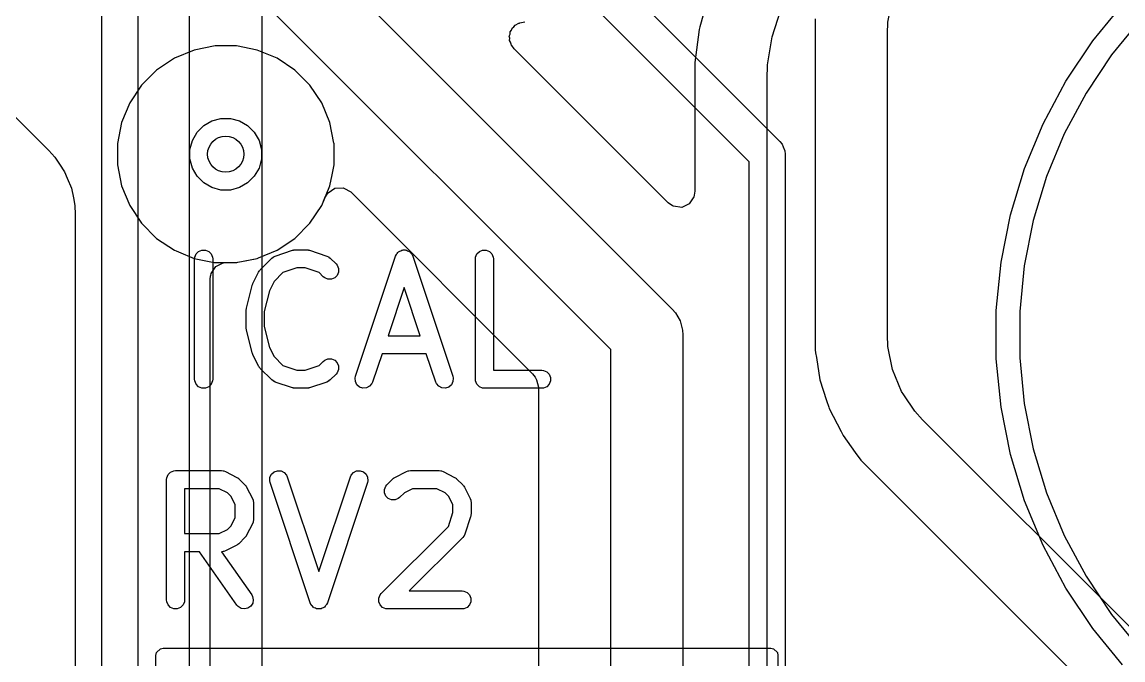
# Model space of a CAD drawing. Header units: inches. Extents: x 1.3 to 5.24, y -7.03 to -1.12.
# Drawn here: x 2.394 to 2.7543, y -4.1222 to -3.9134 of the extents above; entities that cross this region are included whole.
import ezdxf

# ---------------------------------------------------------------- set-up
doc = ezdxf.new("R2010")
doc.units = ezdxf.units.IN
doc.header["$MEASUREMENT"] = 0
for name, color, linetype, true_color in [('B.Cu', 153, 'CONTINUOUS', 0x4d7fc4), ('F.Cu', 13, 'CONTINUOUS', 0xc83434), ('F.Silkscreen', 41, 'CONTINUOUS', 0xf2eda1), ('In1.Cu', 91, 'CONTINUOUS', 0x7fc87f), ('In2.Cu', 33, 'CONTINUOUS', 0xce7d2c)]:
    doc.layers.add(name, color=color, linetype=linetype, true_color=true_color)

msp = doc.modelspace()

# ---------------------------------------------------------------- linework, layer by layer
at = {"layer": 'B.Cu', "linetype": 'CONTINUOUS'}
for p, q in [((2.67735, -3.91346), (2.67886, -3.90589)), ((2.65352, -3.91236), (2.65352, -4.02071)), ((2.67717, -3.91732), (2.67735, -3.91346)), ((2.67717, -4.01575), (2.67717, -3.91732)), ((2.45029, -3.9226), (2.44384, -3.92527)), ((2.45714, -3.92124), (2.45029, -3.9226)), ((2.45029, -3.9226), (2.45029, -3.9226)), ((2.45029, -3.9226), (2.45029, -3.9226)), ((2.46412, -3.92124), (2.45714, -3.92124)), ((2.45714, -3.92124), (2.45714, -3.92124)), ((2.45714, -3.92124), (2.45714, -3.92124)), ((2.47097, -3.9226), (2.46412, -3.92124)), ((2.46412, -3.92124), (2.46412, -3.92124)), ((2.46412, -3.92124), (2.46412, -3.92124)), ((2.47742, -3.92527), (2.47097, -3.9226)), ((2.47097, -3.9226), (2.47097, -3.9226)), ((2.47097, -3.9226), (2.47097, -3.9226)), ((2.44384, -3.92528), (2.43803, -3.92915)), ((2.44384, -3.92527), (2.44384, -3.92528)), ((2.44384, -3.92528), (2.44384, -3.92528)), ((2.47742, -3.92528), (2.47742, -3.92528)), ((2.47742, -3.92528), (2.47742, -3.92527)), ((2.48323, -3.92915), (2.47742, -3.92528)), ((2.47742, -3.92528), (2.47742, -3.92528)), ((2.47742, -3.92528), (2.47742, -3.92528)), ((2.43803, -3.92916), (2.43309, -3.93409)), ((2.43803, -3.92915), (2.43803, -3.92915)), ((2.43803, -3.92915), (2.43803, -3.92916)), ((2.48323, -3.92916), (2.48323, -3.92915)), ((2.48323, -3.92915), (2.48323, -3.92915)), ((2.48817, -3.93409), (2.48323, -3.92916)), ((2.43309, -3.93409), (2.42921, -3.9399)), ((2.43309, -3.93409), (2.43309, -3.93409)), ((2.43309, -3.93409), (2.43309, -3.93409)), ((2.49205, -3.9399), (2.48817, -3.93409)), ((2.48817, -3.93409), (2.48817, -3.93409)), ((2.48817, -3.93409), (2.48817, -3.93409)), ((2.42921, -3.9399), (2.42654, -3.94635)), ((2.42921, -3.9399), (2.42921, -3.9399)), ((2.42921, -3.9399), (2.42921, -3.9399)), ((2.49472, -3.94635), (2.49205, -3.9399)), ((2.49205, -3.9399), (2.49205, -3.9399)), ((2.42654, -3.94635), (2.42518, -3.9532)), ((2.42654, -3.94635), (2.42654, -3.94635)), ((2.42654, -3.94635), (2.42654, -3.94635)), ((2.45126, -3.9495), (2.45344, -3.94732)), ((2.45344, -3.94732), (2.45611, -3.94578)), ((2.45611, -3.94578), (2.45909, -3.94498)), ((2.45909, -3.94498), (2.46217, -3.94498)), ((2.46217, -3.94498), (2.46515, -3.94578)), ((2.46515, -3.94578), (2.46782, -3.94732)), ((2.46782, -3.94732), (2.47, -3.9495)), ((2.49607, -3.95312), (2.49472, -3.94635)), ((2.49472, -3.94635), (2.49472, -3.94635)), ((2.44972, -3.95217), (2.45126, -3.9495)), ((2.47, -3.9495), (2.47154, -3.95217)), ((2.42518, -3.9532), (2.42518, -3.96019)), ((2.44892, -3.95515), (2.44972, -3.95217)), ((2.44892, -3.95823), (2.44892, -3.95515)), ((2.47154, -3.95217), (2.47234, -3.95515)), ((2.47234, -3.95515), (2.47234, -3.95823)), ((2.49608, -3.95319), (2.49607, -3.95312)), ((2.49608, -3.96018), (2.49608, -3.95319)), ((2.44972, -3.96121), (2.44892, -3.95823)), ((2.47234, -3.95823), (2.47154, -3.96121)), ((2.42518, -3.96019), (2.42654, -3.96703)), ((2.45126, -3.96388), (2.44972, -3.96121)), ((2.47154, -3.96121), (2.47, -3.96388)), ((2.49543, -3.96346), (2.49608, -3.96018)), ((2.49608, -3.96018), (2.49608, -3.96018)), ((2.45344, -3.96606), (2.45126, -3.96388)), ((2.45611, -3.9676), (2.45344, -3.96606)), ((2.46782, -3.96606), (2.46515, -3.9676)), ((2.47, -3.96388), (2.46782, -3.96606)), ((2.49472, -3.96703), (2.49543, -3.96346)), ((2.42654, -3.96703), (2.42654, -3.96703)), ((2.42654, -3.96703), (2.42654, -3.96703)), ((2.42654, -3.96703), (2.42921, -3.97349)), ((2.45909, -3.9684), (2.45611, -3.9676)), ((2.46217, -3.9684), (2.45909, -3.9684)), ((2.46515, -3.9676), (2.46217, -3.9684)), ((2.49205, -3.97349), (2.49472, -3.96703)), ((2.42921, -3.97349), (2.42921, -3.97349)), ((2.42921, -3.97349), (2.42921, -3.97349)), ((2.42921, -3.97349), (2.43309, -3.97929)), ((2.48817, -3.97929), (2.49205, -3.97349)), ((2.43309, -3.97929), (2.43309, -3.97929)), ((2.43309, -3.97929), (2.43309, -3.97929)), ((2.43309, -3.97929), (2.43803, -3.98423)), ((2.48323, -3.98423), (2.48817, -3.97929)), ((2.43803, -3.98423), (2.43803, -3.98423)), ((2.43803, -3.98423), (2.43803, -3.98423)), ((2.43803, -3.98423), (2.44384, -3.98811)), ((2.47742, -3.98811), (2.48323, -3.98423)), ((2.44384, -3.98811), (2.44384, -3.98811)), ((2.44384, -3.98811), (2.4444, -3.98835)), ((2.47141, -3.9906), (2.47742, -3.98811)), ((2.47742, -3.98811), (2.47742, -3.98811)), ((2.47742, -3.98811), (2.47742, -3.98811)), ((2.4444, -3.98835), (2.44515, -3.98865)), ((2.44515, -3.98865), (2.44515, -3.98865)), ((2.44515, -3.98865), (2.44517, -3.98866)), ((2.44517, -3.98866), (2.45029, -3.99078)), ((2.45029, -3.99078), (2.45029, -3.99078)), ((2.45029, -3.99078), (2.45029, -3.99078)), ((2.45029, -3.99078), (2.45684, -3.99209)), ((2.46459, -3.99205), (2.46684, -3.99161)), ((2.46684, -3.99161), (2.47097, -3.99078)), ((2.47097, -3.99078), (2.4711, -3.99073)), ((2.47097, -3.99078), (2.47097, -3.99078)), ((2.47097, -3.99078), (2.47097, -3.99078)), ((2.47097, -3.99078), (2.47097, -3.99078)), ((2.4711, -3.99073), (2.47141, -3.9906)), ((2.47141, -3.9906), (2.47141, -3.9906)), ((2.45684, -3.99209), (2.45695, -3.99211)), ((2.45695, -3.99211), (2.45714, -3.99215)), ((2.45714, -3.99215), (2.46412, -3.99215)), ((2.46412, -3.99215), (2.46428, -3.99215)), ((2.46428, -3.99215), (2.46459, -3.99205)), ((2.67735, -4.01961), (2.67717, -4.01575)), ((2.67886, -4.02718), (2.67735, -4.01961)), ((2.65352, -4.02071), (2.65367, -4.02163)), ((2.65367, -4.02163), (2.65392, -4.02319)), ((2.65392, -4.02319), (2.65508, -4.0305)), ((2.68181, -4.03431), (2.67886, -4.02718)), ((2.65508, -4.0305), (2.65508, -4.0305)), ((2.65508, -4.0305), (2.65728, -4.03728)), ((2.68257, -4.03543), (2.68181, -4.03431)), ((2.65728, -4.03728), (2.65799, -4.03948)), ((2.6861, -4.04072), (2.68257, -4.03543)), ((2.65799, -4.03948), (2.65814, -4.03994)), ((2.65814, -4.03994), (2.66198, -4.04747)), ((2.6887, -4.04359), (2.6861, -4.04072)), ((2.75759, -4.11248), (2.6887, -4.04359)), ((2.66198, -4.04747), (2.66198, -4.04747)), ((2.66198, -4.04747), (2.66264, -4.04877)), ((2.66264, -4.04877), (2.66663, -4.05426)), ((2.66663, -4.05426), (2.66663, -4.05426)), ((2.66663, -4.05426), (2.66847, -4.0568)), ((2.66847, -4.0568), (2.66847, -4.0568)), ((2.66847, -4.0568), (2.74438, -4.13271))]:
    msp.add_line(p, q, dxfattribs=at)
at = {"layer": 'B.Cu'}
msp.add_circle((2.46063, -3.95669), 0.00591, dxfattribs=at)
at = {"layer": 'F.Cu', "linetype": 'CONTINUOUS'}
for p, q in [((2.4626, -3.86322), (2.60678, -4.0074)), ((2.58661, -4.02064), (2.44244, -3.87646)), ((2.43189, -3.88268), (2.43189, -4.74637)), ((2.42008, -4.74882), (2.42008, -3.88512)), ((2.61837, -3.90545), (2.61621, -3.91352)), ((2.63943, -3.9183), (2.64229, -3.90949)), ((2.55414, -3.91612), (2.55438, -3.91547)), ((2.55438, -3.91547), (2.55494, -3.91505)), ((2.55494, -3.91505), (2.55536, -3.91448)), ((2.55536, -3.91448), (2.55658, -3.91382)), ((2.55658, -3.91382), (2.55674, -3.91376)), ((2.55658, -3.91382), (2.55658, -3.91382)), ((2.55674, -3.91376), (2.55687, -3.91371)), ((2.55687, -3.91371), (2.55857, -3.91341)), ((2.61557, -3.91592), (2.61415, -3.92667)), ((2.61581, -3.91502), (2.61557, -3.91592)), ((2.61557, -3.91592), (2.61557, -3.91592)), ((2.61557, -3.91592), (2.61557, -3.91592)), ((2.61621, -3.91352), (2.61581, -3.91502)), ((2.61581, -3.91502), (2.61581, -3.91502)), ((2.61621, -3.91352), (2.61621, -3.91352)), ((2.55342, -3.91804), (2.55367, -3.91739)), ((2.55357, -3.91873), (2.55342, -3.91804)), ((2.55352, -3.91943), (2.55357, -3.91873)), ((2.55386, -3.92005), (2.55352, -3.91943)), ((2.55367, -3.91739), (2.55372, -3.91669)), ((2.55372, -3.91669), (2.55414, -3.91612)), ((2.63798, -3.92745), (2.63943, -3.9183)), ((2.554, -3.92073), (2.55386, -3.92005)), ((2.5542, -3.92109), (2.554, -3.92073)), ((2.55422, -3.92112), (2.5542, -3.92109)), ((2.55505, -3.92224), (2.55422, -3.92112)), ((2.60542, -3.9726), (2.55505, -3.92224)), ((2.37205, -3.92478), (2.40277, -3.9555)), ((2.61415, -3.92667), (2.61415, -3.92667)), ((2.61415, -3.92667), (2.61415, -3.96885)), ((2.6378, -3.93209), (2.63798, -3.92745)), ((2.6378, -4.1437), (2.6378, -3.93209)), ((2.45126, -3.9495), (2.45344, -3.94732)), ((2.45344, -3.94732), (2.45611, -3.94578)), ((2.45611, -3.94578), (2.45909, -3.94498)), ((2.45909, -3.94498), (2.46217, -3.94498)), ((2.46217, -3.94498), (2.46515, -3.94578)), ((2.46515, -3.94578), (2.46782, -3.94732)), ((2.46782, -3.94732), (2.47, -3.9495)), ((2.44972, -3.95217), (2.45126, -3.9495)), ((2.47, -3.9495), (2.47154, -3.95217)), ((2.40277, -3.9555), (2.40471, -3.95765)), ((2.44892, -3.95515), (2.44972, -3.95217)), ((2.44892, -3.95823), (2.44892, -3.95515)), ((2.47154, -3.95217), (2.47234, -3.95515)), ((2.47234, -3.95515), (2.47234, -3.95823)), ((2.40471, -3.95765), (2.40627, -3.95997)), ((2.44972, -3.96121), (2.44892, -3.95823)), ((2.47234, -3.95823), (2.47154, -3.96121)), ((2.40627, -3.95997), (2.40793, -3.96246)), ((2.40793, -3.96246), (2.40877, -3.96448)), ((2.45126, -3.96388), (2.44972, -3.96121)), ((2.47154, -3.96121), (2.47, -3.96388)), ((2.40877, -3.96448), (2.41015, -3.96781)), ((2.45344, -3.96606), (2.45126, -3.96388)), ((2.45611, -3.9676), (2.45344, -3.96606)), ((2.46782, -3.96606), (2.46515, -3.9676)), ((2.47, -3.96388), (2.46782, -3.96606)), ((2.41015, -3.96781), (2.41078, -3.971)), ((2.45909, -3.9684), (2.45611, -3.9676)), ((2.46217, -3.9684), (2.45909, -3.9684)), ((2.46515, -3.9676), (2.46217, -3.9684)), ((2.49308, -3.971), (2.49379, -3.96981)), ((2.49379, -3.96981), (2.49413, -3.96938)), ((2.49413, -3.96938), (2.49639, -3.96781)), ((2.49639, -3.96781), (2.49914, -3.96771)), ((2.49914, -3.96771), (2.49934, -3.96776)), ((2.49934, -3.96776), (2.50158, -3.96904)), ((2.50158, -3.96904), (2.56105, -4.02851)), ((2.61409, -3.96928), (2.61396, -3.97023)), ((2.61415, -3.96885), (2.61409, -3.96928)), ((2.61415, -3.96885), (2.61415, -3.96885)), ((2.61415, -3.96885), (2.61415, -3.96885)), ((2.41078, -3.971), (2.41128, -3.97348)), ((2.41128, -3.97348), (2.41142, -3.97638)), ((2.48817, -3.97929), (2.49205, -3.97349)), ((2.49205, -3.97349), (2.49308, -3.971)), ((2.60684, -3.97359), (2.60542, -3.9726)), ((2.60712, -3.97372), (2.60684, -3.97359)), ((2.60984, -3.97411), (2.60712, -3.97372)), ((2.61234, -3.97297), (2.60984, -3.97411)), ((2.61383, -3.97065), (2.61234, -3.97297)), ((2.61396, -3.97023), (2.61383, -3.97065)), ((2.41142, -3.97638), (2.41142, -4.27165)), ((2.48323, -3.98423), (2.48817, -3.97929)), ((2.47742, -3.98811), (2.48323, -3.98423)), ((2.47141, -3.9906), (2.47742, -3.98811)), ((2.47742, -3.98811), (2.47742, -3.98811)), ((2.47742, -3.98811), (2.47742, -3.98811)), ((2.46459, -3.99205), (2.46759, -3.99146)), ((2.46759, -3.99146), (2.47097, -3.99078)), ((2.47097, -3.99078), (2.4711, -3.99073)), ((2.47097, -3.99078), (2.47097, -3.99078)), ((2.47097, -3.99078), (2.47097, -3.99078)), ((2.4711, -3.99073), (2.47141, -3.9906)), ((2.47141, -3.9906), (2.47141, -3.9906)), ((2.4559, -3.99576), (2.45739, -3.99345)), ((2.45739, -3.99345), (2.45744, -3.9934)), ((2.45739, -3.99345), (2.45739, -3.99345)), ((2.45739, -3.99345), (2.45739, -3.99345)), ((2.45744, -3.9934), (2.4596, -3.99232)), ((2.4596, -3.99232), (2.4599, -3.99226)), ((2.4599, -3.99226), (2.46094, -3.99215)), ((2.46094, -3.99215), (2.46428, -3.99215)), ((2.46428, -3.99215), (2.46459, -3.99205)), ((2.45553, -3.99773), (2.45571, -3.99652)), ((2.45553, -4.53897), (2.45553, -3.99773)), ((2.45571, -3.99652), (2.45573, -3.99635)), ((2.45573, -3.99635), (2.4559, -3.99576)), ((2.60678, -4.0074), (2.6078, -4.00856)), ((2.6078, -4.00856), (2.60934, -4.01123)), ((2.60934, -4.01123), (2.61014, -4.01421)), ((2.61014, -4.01421), (2.61024, -4.01575)), ((2.61024, -4.01575), (2.61024, -4.26676)), ((2.58661, -4.27165), (2.58661, -4.02064)), ((2.56105, -4.02851), (2.56188, -4.02962)), ((2.56188, -4.02962), (2.56238, -4.03053)), ((2.56238, -4.03053), (2.56297, -4.03287)), ((2.56297, -4.03287), (2.56297, -4.15818))]:
    msp.add_line(p, q, dxfattribs=at)
at = {"layer": 'F.Cu'}
msp.add_circle((2.46063, -3.95669), 0.00591, dxfattribs=at)
at = {"layer": 'F.Silkscreen', "linetype": 'CONTINUOUS'}
for p, q in [((2.74436, -3.91959), (2.75441, -3.90735)), ((2.76011, -3.91251), (2.75054, -3.92417)), ((2.73556, -3.93276), (2.74436, -3.91959)), ((2.75054, -3.92417), (2.74216, -3.93672)), ((2.7281, -3.94673), (2.73556, -3.93276)), ((2.74216, -3.93672), (2.73505, -3.95002)), ((2.72203, -3.96137), (2.7281, -3.94673)), ((2.73505, -3.95002), (2.72927, -3.96396)), ((2.71744, -3.97653), (2.72203, -3.96137)), ((2.72927, -3.96396), (2.72489, -3.9784)), ((2.71435, -3.99206), (2.71744, -3.97653)), ((2.72489, -3.9784), (2.72195, -3.99319)), ((2.45178, -3.98848), (2.45284, -3.98804)), ((2.45284, -3.98804), (2.45399, -3.98804)), ((2.45399, -3.98804), (2.45506, -3.98848)), ((2.47685, -3.99001), (2.48248, -3.98814)), ((2.48248, -3.98814), (2.48276, -3.98807)), ((2.48276, -3.98807), (2.48284, -3.98804)), ((2.48284, -3.98804), (2.48294, -3.98803)), ((2.48294, -3.98803), (2.48304, -3.98801)), ((2.48304, -3.98801), (2.48312, -3.98801)), ((2.48312, -3.98801), (2.48341, -3.98799)), ((2.48341, -3.98799), (2.48716, -3.98799)), ((2.48716, -3.98799), (2.48745, -3.98801)), ((2.48745, -3.98801), (2.48753, -3.98801)), ((2.48753, -3.98801), (2.48763, -3.98803)), ((2.48763, -3.98803), (2.48774, -3.98804)), ((2.48774, -3.98804), (2.48781, -3.98807)), ((2.48781, -3.98807), (2.4881, -3.98814)), ((2.4881, -3.98814), (2.49372, -3.99001)), ((2.51792, -3.98826), (2.51825, -3.98809)), ((2.51825, -3.98809), (2.51846, -3.98807)), ((2.51846, -3.98807), (2.51866, -3.98801)), ((2.51866, -3.98801), (2.51903, -3.98803)), ((2.51903, -3.98803), (2.5194, -3.98801)), ((2.5194, -3.98801), (2.5196, -3.98807)), ((2.5196, -3.98807), (2.51981, -3.98809)), ((2.51981, -3.98809), (2.52014, -3.98826)), ((2.54364, -3.98848), (2.5447, -3.98804)), ((2.5447, -3.98804), (2.54586, -3.98804)), ((2.54586, -3.98804), (2.54692, -3.98848)), ((2.45046, -3.99094), (2.45052, -3.99036)), ((2.45046, -4.03031), (2.45046, -3.99094)), ((2.45052, -3.99036), (2.45096, -3.9893)), ((2.45096, -3.9893), (2.45178, -3.98848)), ((2.45506, -3.98848), (2.45587, -3.9893)), ((2.45587, -3.9893), (2.45631, -3.99036)), ((2.45631, -3.99036), (2.45637, -3.99094)), ((2.45637, -3.99094), (2.45637, -4.03031)), ((2.47195, -3.99447), (2.4757, -3.99072)), ((2.4757, -3.99072), (2.47615, -3.99036)), ((2.47615, -3.99036), (2.47625, -3.99032)), ((2.47625, -3.99032), (2.47633, -3.99025)), ((2.47633, -3.99025), (2.47685, -3.99001)), ((2.49372, -3.99001), (2.49425, -3.99025)), ((2.49425, -3.99025), (2.49433, -3.99032)), ((2.49433, -3.99032), (2.49443, -3.99036)), ((2.49443, -3.99036), (2.49487, -3.99072)), ((2.49487, -3.99072), (2.49675, -3.9926)), ((2.50311, -4.02937), (2.51623, -3.99)), ((2.51623, -3.99), (2.51647, -3.98948)), ((2.51647, -3.98948), (2.51661, -3.98932)), ((2.51661, -3.98932), (2.5167, -3.98913)), ((2.5167, -3.98913), (2.51698, -3.98888)), ((2.51698, -3.98888), (2.51722, -3.98861)), ((2.51722, -3.98861), (2.51741, -3.98851)), ((2.51741, -3.98851), (2.51757, -3.98837)), ((2.51757, -3.98837), (2.51792, -3.98826)), ((2.52014, -3.98826), (2.5205, -3.98837)), ((2.5205, -3.98837), (2.52065, -3.98851)), ((2.52065, -3.98851), (2.52084, -3.98861)), ((2.52084, -3.98861), (2.52109, -3.98888)), ((2.52109, -3.98888), (2.52137, -3.98913)), ((2.52137, -3.98913), (2.52146, -3.98932)), ((2.52146, -3.98932), (2.5216, -3.98948)), ((2.5216, -3.98948), (2.52183, -3.99)), ((2.52183, -3.99), (2.53496, -4.02937)), ((2.54233, -3.99094), (2.54238, -3.99036)), ((2.54233, -4.03031), (2.54233, -3.99094)), ((2.54238, -3.99036), (2.54282, -3.9893)), ((2.54282, -3.9893), (2.54364, -3.98848)), ((2.54692, -3.98848), (2.54774, -3.9893)), ((2.54774, -3.9893), (2.54818, -3.99036)), ((2.54818, -3.99036), (2.54823, -3.99094)), ((2.54823, -3.99094), (2.54823, -4.02736)), ((2.46952, -3.99899), (2.4714, -3.99524)), ((2.4714, -3.99524), (2.47155, -3.99499)), ((2.47155, -3.99499), (2.47158, -3.99492)), ((2.47158, -3.99492), (2.47165, -3.99484)), ((2.47165, -3.99484), (2.47171, -3.99475)), ((2.47171, -3.99475), (2.47177, -3.9947)), ((2.47177, -3.9947), (2.47195, -3.99447)), ((2.48389, -3.99389), (2.47938, -3.99539)), ((2.48668, -3.99389), (2.48389, -3.99389)), ((2.49119, -3.99539), (2.48668, -3.99389)), ((2.49675, -3.9926), (2.49712, -3.99305)), ((2.49712, -3.99305), (2.49756, -3.99411)), ((2.49756, -3.99526), (2.49712, -3.99633)), ((2.49756, -3.99411), (2.49756, -3.99526)), ((2.71279, -4.00783), (2.71435, -3.99206)), ((2.72195, -3.99319), (2.72047, -4.0082)), ((2.47647, -3.99831), (2.47495, -4.00134)), ((2.47938, -3.99539), (2.47647, -3.99831)), ((2.49257, -3.99678), (2.49119, -3.99539)), ((2.49302, -3.99714), (2.49257, -3.99678)), ((2.49409, -3.99758), (2.49302, -3.99714)), ((2.49524, -3.99758), (2.49409, -3.99758)), ((2.4963, -3.99714), (2.49524, -3.99758)), ((2.49712, -3.99633), (2.4963, -3.99714)), ((2.46742, -4.00709), (2.4693, -3.9996)), ((2.4693, -3.9996), (2.46931, -3.99955)), ((2.46931, -3.99955), (2.46932, -3.99953)), ((2.46932, -3.99953), (2.46941, -3.99929)), ((2.46941, -3.99929), (2.46949, -3.99905)), ((2.46949, -3.99905), (2.46951, -3.99903)), ((2.46951, -3.99903), (2.46952, -3.99899)), ((2.47495, -4.00134), (2.47324, -4.00817)), ((2.51903, -4.00028), (2.51376, -4.01611)), ((2.52431, -4.01611), (2.51903, -4.00028)), ((2.46734, -4.00767), (2.46737, -4.00745)), ((2.46735, -4.00771), (2.46734, -4.00767)), ((2.46734, -4.00781), (2.46735, -4.00771)), ((2.46734, -4.01343), (2.46734, -4.00781)), ((2.46737, -4.00745), (2.46739, -4.00723)), ((2.46739, -4.00723), (2.46741, -4.00719)), ((2.46741, -4.00719), (2.46742, -4.00709)), ((2.47324, -4.00817), (2.47324, -4.01307)), ((2.71279, -4.0082), (2.71279, -4.00783)), ((2.71279, -4.02367), (2.71279, -4.0082)), ((2.72047, -4.0082), (2.72047, -4.02329)), ((2.47324, -4.01307), (2.47495, -4.0199)), ((2.46735, -4.01354), (2.46734, -4.01343)), ((2.46734, -4.01358), (2.46735, -4.01354)), ((2.46737, -4.01379), (2.46734, -4.01358)), ((2.46739, -4.01401), (2.46737, -4.01379)), ((2.46741, -4.01405), (2.46739, -4.01401)), ((2.46742, -4.01415), (2.46741, -4.01405)), ((2.4693, -4.02165), (2.46742, -4.01415)), ((2.51376, -4.01611), (2.52431, -4.01611)), ((2.47495, -4.0199), (2.47647, -4.02293)), ((2.46931, -4.02169), (2.4693, -4.02165)), ((2.46932, -4.02171), (2.46931, -4.02169)), ((2.46941, -4.02195), (2.46932, -4.02171)), ((2.46949, -4.0222), (2.46941, -4.02195)), ((2.46951, -4.02221), (2.46949, -4.0222)), ((2.46952, -4.02225), (2.46951, -4.02221)), ((2.4714, -4.026), (2.46952, -4.02225)), ((2.47647, -4.02293), (2.47938, -4.02585)), ((2.49257, -4.02447), (2.49302, -4.0241)), ((2.49302, -4.0241), (2.49409, -4.02366)), ((2.49409, -4.02366), (2.49524, -4.02366)), ((2.49524, -4.02366), (2.4963, -4.0241)), ((2.4963, -4.0241), (2.49712, -4.02492)), ((2.51179, -4.02201), (2.50871, -4.03124)), ((2.52628, -4.02201), (2.51179, -4.02201)), ((2.52936, -4.03124), (2.52628, -4.02201)), ((2.71435, -4.03943), (2.71279, -4.02367)), ((2.72047, -4.02329), (2.72195, -4.0383)), ((2.47155, -4.02625), (2.4714, -4.026)), ((2.47158, -4.02632), (2.47155, -4.02625)), ((2.47165, -4.0264), (2.47158, -4.02632)), ((2.47171, -4.02649), (2.47165, -4.0264)), ((2.47177, -4.02655), (2.47171, -4.02649)), ((2.47195, -4.02677), (2.47177, -4.02655)), ((2.4757, -4.03052), (2.47195, -4.02677)), ((2.47938, -4.02585), (2.48389, -4.02736)), ((2.48389, -4.02736), (2.48668, -4.02736)), ((2.48668, -4.02736), (2.49119, -4.02585)), ((2.49119, -4.02585), (2.49257, -4.02447)), ((2.49712, -4.02492), (2.49756, -4.02598)), ((2.49756, -4.02713), (2.49712, -4.0282)), ((2.49756, -4.02598), (2.49756, -4.02713)), ((2.54823, -4.02736), (2.56403, -4.02736)), ((2.56403, -4.02736), (2.5646, -4.02741)), ((2.5646, -4.02741), (2.56567, -4.02785)), ((2.45052, -4.03088), (2.45046, -4.03031)), ((2.45096, -4.03195), (2.45052, -4.03088)), ((2.45631, -4.03088), (2.45587, -4.03195)), ((2.45637, -4.03031), (2.45631, -4.03088)), ((2.47615, -4.03089), (2.4757, -4.03052)), ((2.47625, -4.03093), (2.47615, -4.03089)), ((2.47633, -4.031), (2.47625, -4.03093)), ((2.47685, -4.03123), (2.47633, -4.031)), ((2.48248, -4.03311), (2.47685, -4.03123)), ((2.49372, -4.03123), (2.4881, -4.03311)), ((2.49425, -4.031), (2.49372, -4.03123)), ((2.49433, -4.03093), (2.49425, -4.031)), ((2.49443, -4.03089), (2.49433, -4.03093)), ((2.49487, -4.03052), (2.49443, -4.03089)), ((2.49675, -4.02865), (2.49487, -4.03052)), ((2.49712, -4.0282), (2.49675, -4.02865)), ((2.50298, -4.02994), (2.50311, -4.02937)), ((2.50306, -4.03109), (2.50298, -4.02994)), ((2.50358, -4.03212), (2.50306, -4.03109)), ((2.50871, -4.03124), (2.50848, -4.03177)), ((2.52959, -4.03177), (2.52936, -4.03124)), ((2.535, -4.03109), (2.53449, -4.03212)), ((2.53496, -4.02937), (2.53509, -4.02994)), ((2.53509, -4.02994), (2.535, -4.03109)), ((2.54238, -4.03088), (2.54233, -4.03031)), ((2.54282, -4.03195), (2.54238, -4.03088)), ((2.56567, -4.02785), (2.56648, -4.02867)), ((2.56648, -4.02867), (2.56692, -4.02973)), ((2.56692, -4.03088), (2.56648, -4.03195)), ((2.56692, -4.02973), (2.56692, -4.03088)), ((2.45178, -4.03276), (2.45096, -4.03195)), ((2.45284, -4.0332), (2.45178, -4.03276)), ((2.45399, -4.0332), (2.45284, -4.0332)), ((2.45506, -4.03276), (2.45399, -4.0332)), ((2.45587, -4.03195), (2.45506, -4.03276)), ((2.48276, -4.03317), (2.48248, -4.03311)), ((2.48284, -4.0332), (2.48276, -4.03317)), ((2.48294, -4.03321), (2.48284, -4.0332)), ((2.48304, -4.03324), (2.48294, -4.03321)), ((2.48312, -4.03323), (2.48304, -4.03324)), ((2.48341, -4.03326), (2.48312, -4.03323)), ((2.48716, -4.03326), (2.48341, -4.03326)), ((2.48745, -4.03323), (2.48716, -4.03326)), ((2.48753, -4.03324), (2.48745, -4.03323)), ((2.48763, -4.03321), (2.48753, -4.03324)), ((2.48774, -4.0332), (2.48763, -4.03321)), ((2.48781, -4.03317), (2.48774, -4.0332)), ((2.4881, -4.03311), (2.48781, -4.03317)), ((2.50445, -4.03287), (2.50358, -4.03212)), ((2.50554, -4.03324), (2.50445, -4.03287)), ((2.50669, -4.03316), (2.50554, -4.03324)), ((2.50772, -4.03264), (2.50669, -4.03316)), ((2.50848, -4.03177), (2.50772, -4.03264)), ((2.53035, -4.03264), (2.52959, -4.03177)), ((2.53138, -4.03316), (2.53035, -4.03264)), ((2.53253, -4.03324), (2.53138, -4.03316)), ((2.53362, -4.03287), (2.53253, -4.03324)), ((2.53449, -4.03212), (2.53362, -4.03287)), ((2.54364, -4.03276), (2.54282, -4.03195)), ((2.5447, -4.0332), (2.54364, -4.03276)), ((2.54528, -4.03326), (2.5447, -4.0332)), ((2.56403, -4.03326), (2.54528, -4.03326)), ((2.5646, -4.0332), (2.56403, -4.03326)), ((2.56567, -4.03276), (2.5646, -4.0332)), ((2.56648, -4.03195), (2.56567, -4.03276)), ((2.72195, -4.0383), (2.72489, -4.0531)), ((2.71744, -4.05497), (2.71435, -4.03943)), ((2.72203, -4.07013), (2.71744, -4.05497)), ((2.72489, -4.0531), (2.72927, -4.06754)), ((2.44127, -4.06318), (2.44133, -4.06261)), ((2.44127, -4.10255), (2.44127, -4.06318)), ((2.44133, -4.06261), (2.44177, -4.06154)), ((2.44177, -4.06154), (2.44259, -4.06073)), ((2.44259, -4.06073), (2.44365, -4.06029)), ((2.44365, -4.06029), (2.44423, -4.06023)), ((2.44423, -4.06023), (2.45922, -4.06023)), ((2.45922, -4.06023), (2.4598, -4.06029)), ((2.4598, -4.06029), (2.4599, -4.06033)), ((2.4599, -4.06033), (2.46, -4.06033)), ((2.46, -4.06033), (2.46054, -4.06054)), ((2.46054, -4.06054), (2.46429, -4.06242)), ((2.46429, -4.06242), (2.46454, -4.06257)), ((2.46454, -4.06257), (2.46461, -4.0626)), ((2.46461, -4.0626), (2.46469, -4.06267)), ((2.46469, -4.06267), (2.46478, -4.06272)), ((2.46478, -4.06272), (2.46483, -4.06278)), ((2.46483, -4.06278), (2.46506, -4.06297)), ((2.46506, -4.06297), (2.46694, -4.06484)), ((2.47504, -4.06355), (2.47512, -4.0624)), ((2.47517, -4.06412), (2.47504, -4.06355)), ((2.47512, -4.0624), (2.47564, -4.06137)), ((2.47564, -4.06137), (2.47651, -4.06062)), ((2.47651, -4.06062), (2.4776, -4.06025)), ((2.4776, -4.06025), (2.47875, -4.06033)), ((2.47875, -4.06033), (2.47978, -4.06085)), ((2.47978, -4.06085), (2.48054, -4.06172)), ((2.48054, -4.06172), (2.48077, -4.06225)), ((2.48077, -4.06225), (2.49109, -4.09321)), ((2.49109, -4.09321), (2.50142, -4.06225)), ((2.50142, -4.06225), (2.50165, -4.06172)), ((2.50165, -4.06172), (2.50241, -4.06085)), ((2.50241, -4.06085), (2.50344, -4.06033)), ((2.50344, -4.06033), (2.50459, -4.06025)), ((2.50459, -4.06025), (2.50568, -4.06062)), ((2.50568, -4.06062), (2.50655, -4.06137)), ((2.50655, -4.06137), (2.50707, -4.0624)), ((2.50715, -4.06355), (2.50702, -4.06412)), ((2.50707, -4.0624), (2.50715, -4.06355)), ((2.51338, -4.06484), (2.51525, -4.06297)), ((2.51525, -4.06297), (2.51548, -4.06278)), ((2.51548, -4.06278), (2.51553, -4.06272)), ((2.51553, -4.06272), (2.51562, -4.06267)), ((2.51562, -4.06267), (2.5157, -4.0626)), ((2.5157, -4.0626), (2.51577, -4.06257)), ((2.51577, -4.06257), (2.51602, -4.06242)), ((2.51602, -4.06242), (2.51977, -4.06054)), ((2.51977, -4.06054), (2.52031, -4.06033)), ((2.52031, -4.06033), (2.52042, -4.06033)), ((2.52042, -4.06033), (2.52052, -4.06029)), ((2.52052, -4.06029), (2.52109, -4.06023)), ((2.52109, -4.06023), (2.53046, -4.06023)), ((2.53046, -4.06023), (2.53104, -4.06029)), ((2.53104, -4.06029), (2.53114, -4.06033)), ((2.53114, -4.06033), (2.53124, -4.06033)), ((2.53124, -4.06033), (2.53179, -4.06054)), ((2.53179, -4.06054), (2.53553, -4.06242)), ((2.53553, -4.06242), (2.53578, -4.06257)), ((2.53578, -4.06257), (2.53585, -4.0626)), ((2.53585, -4.0626), (2.53594, -4.06267)), ((2.53594, -4.06267), (2.53602, -4.06272)), ((2.53602, -4.06272), (2.53608, -4.06278)), ((2.53608, -4.06278), (2.5363, -4.06297)), ((2.5363, -4.06297), (2.53818, -4.06484)), ((2.45853, -4.06613), (2.44718, -4.06613)), ((2.44718, -4.06613), (2.44718, -4.08085)), ((2.46122, -4.06748), (2.45853, -4.06613)), ((2.46694, -4.06484), (2.46712, -4.06507)), ((2.46712, -4.06507), (2.46718, -4.06512)), ((2.46718, -4.06512), (2.46724, -4.06521)), ((2.46724, -4.06521), (2.4673, -4.06529)), ((2.4673, -4.06529), (2.46733, -4.06536)), ((2.46733, -4.06536), (2.46749, -4.06561)), ((2.46749, -4.06561), (2.46936, -4.06936)), ((2.48829, -4.10349), (2.47517, -4.06412)), ((2.50702, -4.06412), (2.4939, -4.10349)), ((2.51257, -4.06636), (2.51301, -4.06529)), ((2.51257, -4.06751), (2.51257, -4.06636)), ((2.51301, -4.06529), (2.51338, -4.06484)), ((2.52179, -4.06613), (2.51909, -4.06748)), ((2.52977, -4.06613), (2.52179, -4.06613)), ((2.53247, -4.06748), (2.52977, -4.06613)), ((2.53818, -4.06484), (2.53836, -4.06507)), ((2.53836, -4.06507), (2.53842, -4.06512)), ((2.53842, -4.06512), (2.53848, -4.06521)), ((2.53848, -4.06521), (2.53854, -4.06529)), ((2.53854, -4.06529), (2.53857, -4.06536)), ((2.53857, -4.06536), (2.53873, -4.06561)), ((2.53873, -4.06561), (2.5406, -4.06936)), ((2.46242, -4.06868), (2.46122, -4.06748)), ((2.46377, -4.07138), (2.46242, -4.06868)), ((2.46936, -4.06936), (2.46957, -4.0699)), ((2.46957, -4.0699), (2.46958, -4.07001)), ((2.46958, -4.07001), (2.46962, -4.0701)), ((2.46962, -4.0701), (2.46968, -4.07068)), ((2.46968, -4.07068), (2.46968, -4.07631)), ((2.51301, -4.06857), (2.51257, -4.06751)), ((2.51383, -4.06939), (2.51301, -4.06857)), ((2.51489, -4.06983), (2.51383, -4.06939)), ((2.51604, -4.06983), (2.51489, -4.06983)), ((2.51711, -4.06939), (2.51604, -4.06983)), ((2.51755, -4.06902), (2.51711, -4.06939)), ((2.51909, -4.06748), (2.51755, -4.06902)), ((2.53366, -4.06868), (2.53247, -4.06748)), ((2.53501, -4.07138), (2.53366, -4.06868)), ((2.5406, -4.06936), (2.54081, -4.0699)), ((2.54081, -4.0699), (2.54082, -4.07001)), ((2.54082, -4.07001), (2.54086, -4.0701)), ((2.54086, -4.0701), (2.54092, -4.07068)), ((2.54092, -4.07068), (2.54092, -4.07443)), ((2.7281, -4.08476), (2.72203, -4.07013)), ((2.72927, -4.06754), (2.73505, -4.08148)), ((2.46377, -4.07561), (2.46377, -4.07138)), ((2.53351, -4.07846), (2.53501, -4.07395)), ((2.53501, -4.07395), (2.53501, -4.07138)), ((2.54092, -4.07443), (2.54089, -4.07472)), ((2.46242, -4.07831), (2.46377, -4.07561)), ((2.46936, -4.07763), (2.46749, -4.08138)), ((2.46957, -4.07709), (2.46936, -4.07763)), ((2.46958, -4.07698), (2.46957, -4.07709)), ((2.46962, -4.07688), (2.46958, -4.07698)), ((2.46968, -4.07631), (2.46962, -4.07688)), ((2.54077, -4.07536), (2.53889, -4.08099)), ((2.54083, -4.07508), (2.54077, -4.07536)), ((2.54086, -4.07501), (2.54083, -4.07508)), ((2.54087, -4.0749), (2.54086, -4.07501)), ((2.54089, -4.0748), (2.54087, -4.0749)), ((2.54089, -4.07472), (2.54089, -4.0748)), ((2.44718, -4.08085), (2.45853, -4.08085)), ((2.45853, -4.08085), (2.46122, -4.0795)), ((2.46122, -4.0795), (2.46242, -4.07831)), ((2.46724, -4.08178), (2.46718, -4.08187)), ((2.4673, -4.0817), (2.46724, -4.08178)), ((2.46733, -4.08162), (2.4673, -4.0817)), ((2.46749, -4.08138), (2.46733, -4.08162)), ((2.5115, -4.10046), (2.53351, -4.07846)), ((2.53854, -4.0817), (2.53818, -4.08214)), ((2.53858, -4.0816), (2.53854, -4.0817)), ((2.53865, -4.08152), (2.53858, -4.0816)), ((2.53889, -4.08099), (2.53865, -4.08152)), ((2.73505, -4.08148), (2.74216, -4.09478)), ((2.46429, -4.08457), (2.46054, -4.08645)), ((2.46454, -4.08441), (2.46429, -4.08457)), ((2.46461, -4.08438), (2.46454, -4.08441)), ((2.46469, -4.08432), (2.46461, -4.08438)), ((2.46478, -4.08426), (2.46469, -4.08432)), ((2.46483, -4.0842), (2.46478, -4.08426)), ((2.46506, -4.08402), (2.46483, -4.0842)), ((2.46694, -4.08214), (2.46506, -4.08402)), ((2.46712, -4.08192), (2.46694, -4.08214)), ((2.46718, -4.08187), (2.46712, -4.08192)), ((2.53818, -4.08214), (2.52072, -4.0996)), ((2.73556, -4.09873), (2.7281, -4.08476)), ((2.45206, -4.08676), (2.44718, -4.08676)), ((2.44718, -4.08676), (2.44718, -4.10255)), ((2.4643, -4.10425), (2.45206, -4.08676)), ((2.4598, -4.0867), (2.45927, -4.08675)), ((2.45927, -4.08675), (2.46914, -4.10086)), ((2.4599, -4.08666), (2.4598, -4.0867)), ((2.46, -4.08665), (2.4599, -4.08666)), ((2.46054, -4.08645), (2.46, -4.08665)), ((2.74216, -4.09478), (2.75054, -4.10732)), ((2.52072, -4.0996), (2.53796, -4.0996)), ((2.53796, -4.0996), (2.53854, -4.09966)), ((2.53854, -4.09966), (2.5396, -4.1001)), ((2.74436, -4.1119), (2.73556, -4.09873)), ((2.44133, -4.10313), (2.44127, -4.10255)), ((2.44177, -4.10419), (2.44133, -4.10313)), ((2.44712, -4.10313), (2.44668, -4.10419)), ((2.44718, -4.10255), (2.44712, -4.10313)), ((2.46914, -4.10086), (2.46943, -4.10136)), ((2.46943, -4.10136), (2.46967, -4.10249)), ((2.46967, -4.10249), (2.46947, -4.10362)), ((2.5107, -4.10198), (2.51114, -4.10091)), ((2.5107, -4.10313), (2.5107, -4.10198)), ((2.51114, -4.10419), (2.5107, -4.10313)), ((2.51114, -4.10091), (2.5115, -4.10046)), ((2.5396, -4.1001), (2.54042, -4.10091)), ((2.54042, -4.10091), (2.54086, -4.10198)), ((2.54086, -4.10313), (2.54042, -4.10419)), ((2.54086, -4.10198), (2.54086, -4.10313)), ((2.44259, -4.10501), (2.44177, -4.10419)), ((2.44365, -4.10545), (2.44259, -4.10501)), ((2.4448, -4.10545), (2.44365, -4.10545)), ((2.44587, -4.10501), (2.4448, -4.10545)), ((2.44668, -4.10419), (2.44587, -4.10501)), ((2.46468, -4.10468), (2.4643, -4.10425)), ((2.46565, -4.1053), (2.46468, -4.10468)), ((2.46679, -4.1055), (2.46565, -4.1053)), ((2.46791, -4.10525), (2.46679, -4.1055)), ((2.46886, -4.10459), (2.46791, -4.10525)), ((2.46947, -4.10362), (2.46886, -4.10459)), ((2.48853, -4.10401), (2.48829, -4.10349)), ((2.48867, -4.10417), (2.48853, -4.10401)), ((2.48876, -4.10436), (2.48867, -4.10417)), ((2.48904, -4.10461), (2.48876, -4.10436)), ((2.48928, -4.10488), (2.48904, -4.10461)), ((2.48947, -4.10498), (2.48928, -4.10488)), ((2.48963, -4.10512), (2.48947, -4.10498)), ((2.48998, -4.10523), (2.48963, -4.10512)), ((2.49031, -4.1054), (2.48998, -4.10523)), ((2.49053, -4.10541), (2.49031, -4.1054)), ((2.49073, -4.10548), (2.49053, -4.10541)), ((2.49109, -4.10546), (2.49073, -4.10548)), ((2.49146, -4.10548), (2.49109, -4.10546)), ((2.49166, -4.10541), (2.49146, -4.10548)), ((2.49187, -4.1054), (2.49166, -4.10541)), ((2.49221, -4.10523), (2.49187, -4.1054)), ((2.49256, -4.10512), (2.49221, -4.10523)), ((2.49272, -4.10498), (2.49256, -4.10512)), ((2.49291, -4.10488), (2.49272, -4.10498)), ((2.49315, -4.1046), (2.49291, -4.10488)), ((2.49343, -4.10436), (2.49315, -4.1046)), ((2.49352, -4.10417), (2.49343, -4.10436)), ((2.49366, -4.10401), (2.49352, -4.10417)), ((2.4939, -4.10349), (2.49366, -4.10401)), ((2.51195, -4.10501), (2.51114, -4.10419)), ((2.51302, -4.10545), (2.51195, -4.10501)), ((2.51359, -4.1055), (2.51302, -4.10545)), ((2.53796, -4.1055), (2.51359, -4.1055)), ((2.53854, -4.10545), (2.53796, -4.1055)), ((2.5396, -4.10501), (2.53854, -4.10545)), ((2.54042, -4.10419), (2.5396, -4.10501)), ((2.75054, -4.10732), (2.76011, -4.11899)), ((2.75409, -4.12375), (2.74436, -4.1119)), ((2.4378, -4.12067), (2.43798, -4.11977)), ((2.4378, -4.50453), (2.4378, -4.12067)), ((2.43798, -4.11977), (2.43925, -4.11849)), ((2.43925, -4.11849), (2.44016, -4.11831)), ((2.44016, -4.11831), (2.63898, -4.11831)), ((2.63898, -4.11831), (2.63988, -4.11849)), ((2.63988, -4.11849), (2.64116, -4.11977)), ((2.64116, -4.11977), (2.64134, -4.12067)), ((2.64134, -4.12067), (2.64134, -4.50453))]:
    msp.add_line(p, q, dxfattribs=at)
at = {"layer": 'In1.Cu', "linetype": 'CONTINUOUS'}
for p, q in [((2.57038, -3.88093), (2.64197, -3.95252)), ((2.63189, -3.95914), (2.56203, -3.88928)), ((2.45126, -3.9495), (2.45344, -3.94732)), ((2.45344, -3.94732), (2.45611, -3.94578)), ((2.45611, -3.94578), (2.45909, -3.94498)), ((2.45909, -3.94498), (2.46217, -3.94498)), ((2.46217, -3.94498), (2.46515, -3.94578)), ((2.46515, -3.94578), (2.46782, -3.94732)), ((2.46782, -3.94732), (2.47, -3.9495)), ((2.44972, -3.95217), (2.45126, -3.9495)), ((2.47, -3.9495), (2.47154, -3.95217)), ((2.44882, -3.95669), (2.44892, -3.95515)), ((2.44892, -3.95515), (2.44972, -3.95217)), ((2.47154, -3.95217), (2.47234, -3.95515)), ((2.47234, -3.95515), (2.47244, -3.95669)), ((2.64197, -3.95252), (2.64271, -3.95341)), ((2.64271, -3.95341), (2.64308, -3.9543)), ((2.64308, -3.9543), (2.64359, -3.95554)), ((2.64359, -3.95554), (2.6437, -3.95669)), ((2.44882, -4.44393), (2.44882, -3.95669)), ((2.47244, -3.95669), (2.47244, -4.44882)), ((2.63189, -4.23228), (2.63189, -3.95914)), ((2.6437, -3.95669), (2.6437, -4.22984))]:
    msp.add_line(p, q, dxfattribs=at)
at = {"layer": 'In1.Cu'}
msp.add_circle((2.46063, -3.95669), 0.00591, dxfattribs=at)
at = {"layer": 'In2.Cu', "linetype": 'CONTINUOUS'}
for p, q in [((2.44882, -3.95669), (2.44882, -3.83858)), ((2.47244, -3.84347), (2.47244, -3.95669)), ((2.44892, -3.95823), (2.44882, -3.95669)), ((2.44972, -3.96121), (2.44892, -3.95823)), ((2.47234, -3.95823), (2.47154, -3.96121)), ((2.47244, -3.95669), (2.47234, -3.95823)), ((2.45126, -3.96388), (2.44972, -3.96121)), ((2.47154, -3.96121), (2.47, -3.96388)), ((2.45344, -3.96606), (2.45126, -3.96388)), ((2.45611, -3.9676), (2.45344, -3.96606)), ((2.46782, -3.96606), (2.46515, -3.9676)), ((2.47, -3.96388), (2.46782, -3.96606)), ((2.45909, -3.9684), (2.45611, -3.9676)), ((2.46217, -3.9684), (2.45909, -3.9684)), ((2.46515, -3.9676), (2.46217, -3.9684))]:
    msp.add_line(p, q, dxfattribs=at)
at = {"layer": 'In2.Cu'}
msp.add_circle((2.46063, -3.95669), 0.00591, dxfattribs=at)

doc.saveas('drawing.dxf')
